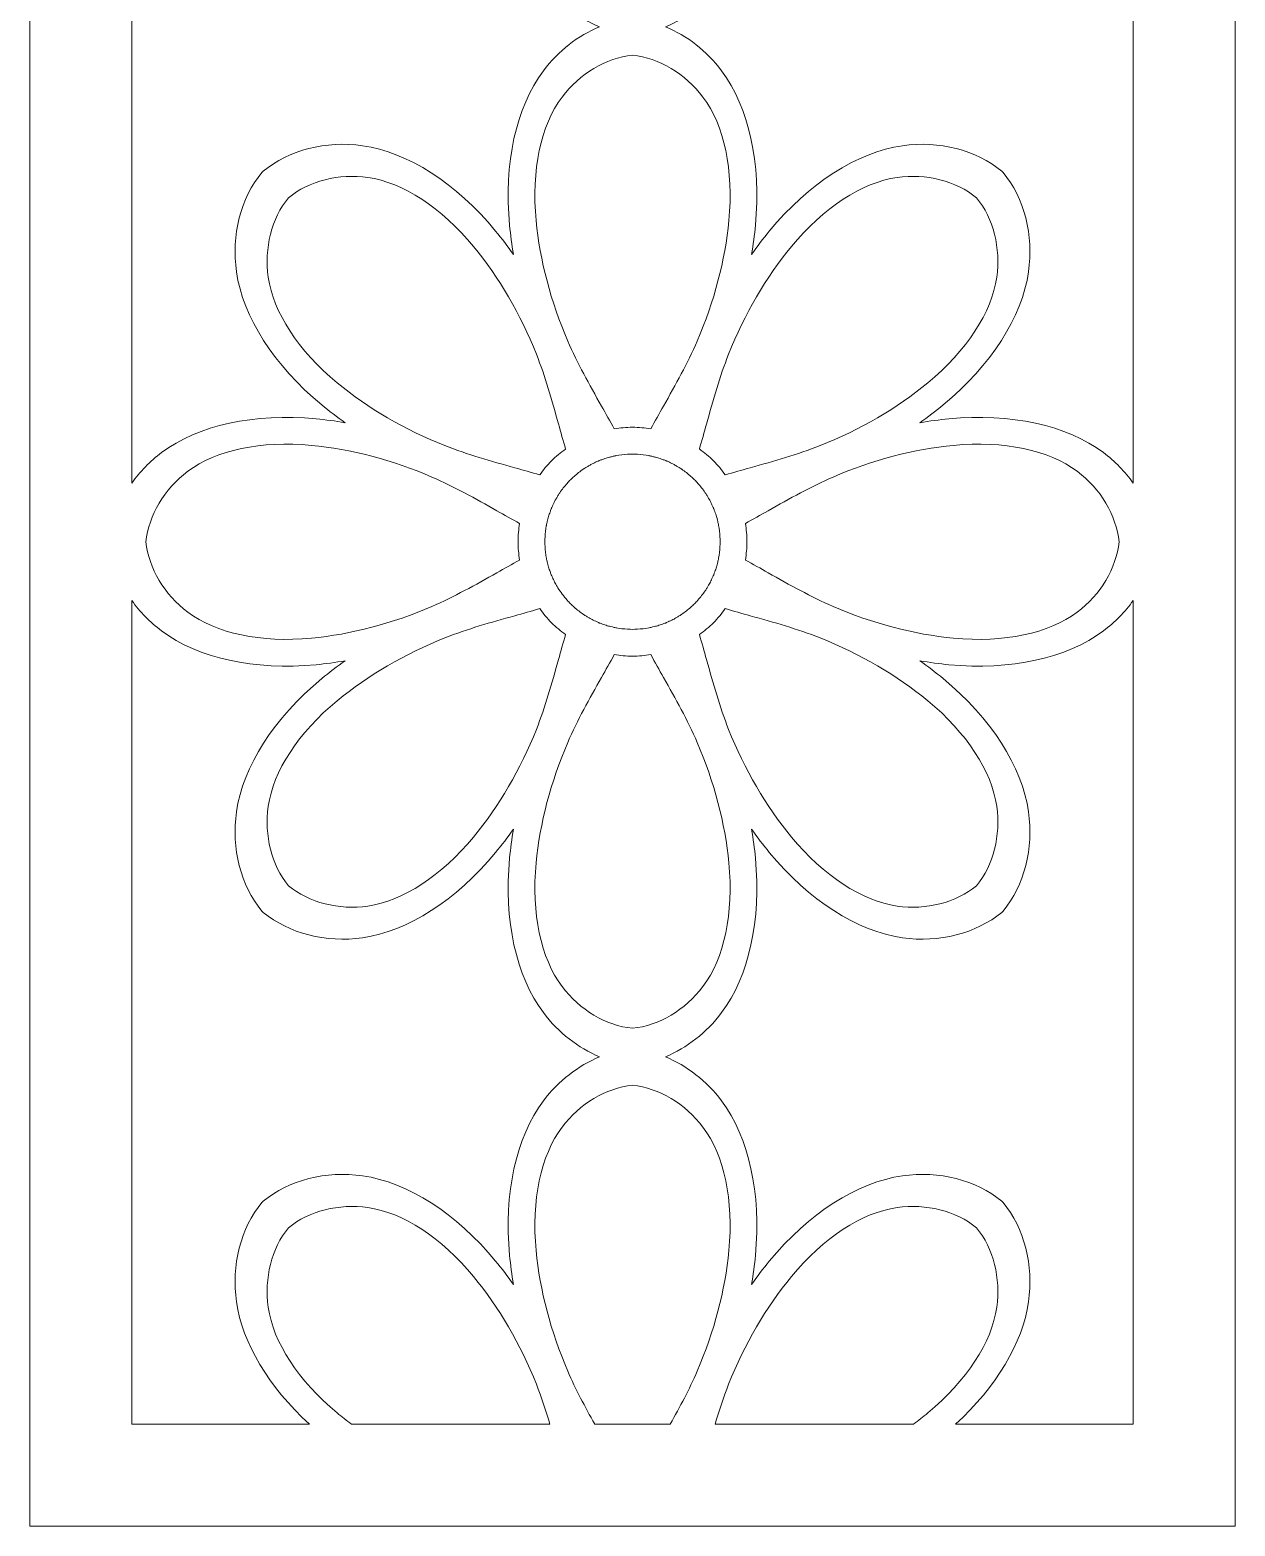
# Model space of a CAD drawing. Extents: x 1262 to 1738, y -1382 to 303.
# Drawn here: x 1262 to 1738, y -1382 to -791 of the extents above; entities that cross this region are included whole.
import ezdxf

# ---------------------------------------------------------------- set-up
doc = ezdxf.new("R2010")
doc.units = 0
doc.header["$MEASUREMENT"] = 0
doc.layers.add('Layer 1', color=7, linetype='Continuous')

msp = doc.modelspace()

# ---------------------------------------------------------------- linework, layer by layer
at = {"layer": 'Layer 1', "lineweight": 0}
for points, knots in [([(1700.14, 208.07), (1700.14, 208.07), (1684, 208.07), (1684, 208.07), (1684, 208.07), (1593.31, 208.07), (1593.31, 208.07), (1593.31, 208.07), (1593.31, 209.23), (1593.31, 209.23), (1593.31, 225.55), (1589.13, 240.9), (1581.77, 254.27), (1579.55, 258.26), (1577.05, 262.09), (1574.31, 265.71), (1564.35, 278.82), (1551.03, 289.2), (1535.61, 295.58), (1531.3, 297.36), (1526.84, 298.82), (1522.25, 299.94), (1515.08, 301.71), (1507.59, 302.65), (1499.9, 302.65), (1492.2, 302.65), (1484.72, 301.71), (1477.55, 299.94), (1472.96, 298.82), (1468.5, 297.36), (1464.18, 295.58), (1448.77, 289.2), (1435.45, 278.82), (1425.49, 265.71), (1422.74, 262.09), (1420.25, 258.26), (1418.03, 254.27), (1410.67, 240.9), (1406.48, 225.55), (1406.48, 209.23), (1406.48, 209.23), (1406.48, 208.07), (1406.48, 208.07), (1406.48, 208.07), (1315.79, 208.07), (1315.79, 208.07), (1315.79, 208.07), (1299.66, 208.07), (1299.66, 208.07), (1299.66, 208.07), (1261.81, 208.07), (1261.81, 208.07), (1261.81, 208.07), (1261.81, -1382.24), (1261.81, -1382.24), (1261.81, -1382.24), (1298.83, -1382.24), (1298.83, -1382.24), (1298.83, -1382.24), (1314.71, -1382.24), (1314.71, -1382.24), (1314.71, -1382.24), (1435.81, -1382.24), (1435.81, -1382.24), (1435.81, -1382.24), (1470.36, -1382.24), (1470.36, -1382.24), (1470.36, -1382.24), (1529.44, -1382.24), (1529.44, -1382.24), (1529.44, -1382.24), (1563.99, -1382.24), (1563.99, -1382.24), (1563.99, -1382.24), (1685.1, -1382.24), (1685.1, -1382.24), (1685.1, -1382.24), (1700.96, -1382.24), (1700.96, -1382.24), (1700.96, -1382.24), (1737.99, -1382.24), (1737.99, -1382.24), (1737.99, -1382.24), (1737.99, 208.07), (1737.99, 208.07), (1737.99, 208.07), (1700.14, 208.07), (1700.14, 208.07)], [0, 0, 0, 0, 1, 1, 1, 2, 2, 2, 3, 3, 3, 4, 4, 4, 5, 5, 5, 6, 6, 6, 7, 7, 7, 8, 8, 8, 9, 9, 9, 10, 10, 10, 11, 11, 11, 12, 12, 12, 13, 13, 13, 14, 14, 14, 15, 15, 15, 16, 16, 16, 17, 17, 17, 18, 18, 18, 19, 19, 19, 20, 20, 20, 21, 21, 21, 22, 22, 22, 23, 23, 23, 24, 24, 24, 25, 25, 25, 26, 26, 26, 27, 27, 27, 28, 28, 28, 29, 29, 29, 29]), ([(1302.07, -609.55), (1305.28, -614.06), (1309.26, -618.14), (1313.85, -621.58), (1328.25, -632.39), (1350.49, -637.25), (1374.87, -634.93), (1378.68, -634.57), (1382.5, -634.04), (1386.37, -633.38), (1383.18, -635.64), (1380.07, -637.99), (1377.13, -640.42), (1358.25, -656.01), (1345.97, -675.18), (1343.43, -692.99), (1341.36, -707.49), (1345.12, -722.17), (1353.49, -732.25), (1353.49, -732.25), (1353.7, -732.53), (1353.7, -732.53), (1353.7, -732.53), (1354, -732.76), (1354, -732.76), (1364.09, -741.13), (1378.76, -744.9), (1393.24, -742.83), (1411.07, -740.29), (1430.23, -727.98), (1445.83, -709.1), (1448.26, -706.16), (1450.61, -703.07), (1452.87, -699.88), (1452.22, -703.75), (1451.69, -707.58), (1451.33, -711.38), (1449, -735.76), (1453.87, -758.01), (1464.67, -772.41), (1470.59, -780.29), (1478.42, -786.36), (1486.87, -789.85), (1478.42, -793.32), (1470.59, -799.39), (1464.67, -807.27), (1453.87, -821.67), (1449, -843.92), (1451.33, -868.3), (1451.69, -872.1), (1452.22, -875.95), (1452.87, -879.8), (1450.61, -876.61), (1448.26, -873.52), (1445.83, -870.58), (1430.23, -851.7), (1411.07, -839.39), (1393.24, -836.86), (1378.76, -834.78), (1364.09, -838.55), (1354, -846.92), (1354, -846.92), (1353.7, -847.15), (1353.7, -847.15), (1353.7, -847.15), (1353.49, -847.43), (1353.49, -847.43), (1345.12, -857.51), (1341.36, -872.19), (1343.43, -886.69), (1345.97, -904.5), (1358.25, -923.68), (1377.13, -939.26), (1380.07, -941.69), (1383.18, -944.04), (1386.37, -946.3), (1382.5, -945.64), (1378.68, -945.12), (1374.87, -944.76), (1350.49, -942.43), (1328.25, -947.29), (1313.85, -958.1), (1309.26, -961.55), (1305.28, -965.63), (1302.07, -970.13), (1302.07, -970.13), (1302.07, -609.55), (1302.07, -609.55)], [0, 0, 0, 0, 1, 1, 1, 2, 2, 2, 3, 3, 3, 4, 4, 4, 5, 5, 5, 6, 6, 6, 7, 7, 7, 8, 8, 8, 9, 9, 9, 10, 10, 10, 11, 11, 11, 12, 12, 12, 13, 13, 13, 14, 14, 14, 15, 15, 15, 16, 16, 16, 17, 17, 17, 18, 18, 18, 19, 19, 19, 20, 20, 20, 21, 21, 21, 22, 22, 22, 23, 23, 23, 24, 24, 24, 25, 25, 25, 26, 26, 26, 27, 27, 27, 28, 28, 28, 29, 29, 29, 29]), ([(1685.95, -958.1), (1671.55, -947.29), (1649.31, -942.43), (1624.93, -944.76), (1621.12, -945.12), (1617.29, -945.64), (1613.42, -946.3), (1616.62, -944.04), (1619.72, -941.69), (1622.66, -939.26), (1641.55, -923.68), (1653.83, -904.5), (1656.37, -886.69), (1658.44, -872.19), (1654.68, -857.51), (1646.3, -847.43), (1646.3, -847.43), (1646.09, -847.15), (1646.09, -847.15), (1646.09, -847.15), (1645.8, -846.92), (1645.8, -846.92), (1635.73, -838.55), (1621.04, -834.78), (1606.55, -836.86), (1588.73, -839.41), (1569.57, -851.7), (1553.96, -870.58), (1551.53, -873.52), (1549.19, -876.61), (1546.92, -879.8), (1547.58, -875.93), (1548.11, -872.1), (1548.47, -868.3), (1550.79, -843.92), (1545.93, -821.67), (1535.12, -807.27), (1529.23, -799.39), (1521.38, -793.32), (1512.92, -789.85), (1521.38, -786.36), (1529.2, -780.29), (1535.12, -772.41), (1545.93, -758.01), (1550.79, -735.76), (1548.47, -711.38), (1548.11, -707.58), (1547.58, -703.75), (1546.92, -699.88), (1549.19, -703.07), (1551.53, -706.16), (1553.96, -709.1), (1569.57, -728), (1588.73, -740.29), (1606.55, -742.83), (1621.04, -744.9), (1635.71, -741.13), (1645.8, -732.76), (1645.8, -732.76), (1646.09, -732.53), (1646.09, -732.53), (1646.09, -732.53), (1646.3, -732.25), (1646.3, -732.25), (1654.68, -722.17), (1658.44, -707.49), (1656.37, -692.99), (1653.83, -675.18), (1641.55, -656.01), (1622.66, -640.42), (1619.72, -637.99), (1616.62, -635.64), (1613.42, -633.38), (1617.29, -634.04), (1621.12, -634.57), (1624.93, -634.93), (1649.31, -637.25), (1671.55, -632.39), (1685.95, -621.58), (1690.54, -618.14), (1694.51, -614.06), (1697.73, -609.55), (1697.73, -609.55), (1697.73, -970.13), (1697.73, -970.13), (1694.51, -965.63), (1690.54, -961.55), (1685.95, -958.1)], [0, 0, 0, 0, 1, 1, 1, 2, 2, 2, 3, 3, 3, 4, 4, 4, 5, 5, 5, 6, 6, 6, 7, 7, 7, 8, 8, 8, 9, 9, 9, 10, 10, 10, 11, 11, 11, 12, 12, 12, 13, 13, 13, 14, 14, 14, 15, 15, 15, 16, 16, 16, 17, 17, 17, 18, 18, 18, 19, 19, 19, 20, 20, 20, 21, 21, 21, 22, 22, 22, 23, 23, 23, 24, 24, 24, 25, 25, 25, 26, 26, 26, 27, 27, 27, 28, 28, 28, 29, 29, 29, 29]), ([(1538, -866.44), (1536.5, -882.08), (1532.16, -898.56), (1525.46, -914.05), (1521.59, -922.98), (1517, -931.12), (1512.12, -939.75), (1510.45, -942.71), (1508.78, -945.69), (1507.11, -948.73), (1504.76, -948.35), (1502.35, -948.1), (1499.9, -948.1), (1497.45, -948.1), (1495.03, -948.35), (1492.69, -948.73), (1491.02, -945.71), (1489.35, -942.71), (1487.68, -939.75), (1482.79, -931.12), (1478.2, -922.98), (1474.33, -914.05), (1467.63, -898.53), (1463.3, -882.08), (1461.82, -866.44), (1459.91, -846.6), (1463.66, -828.82), (1472.05, -817.64), (1479.01, -808.35), (1489.41, -802.18), (1499.9, -801.1), (1510.39, -802.18), (1520.79, -808.35), (1527.75, -817.64), (1536.14, -828.82), (1539.88, -846.6), (1538, -866.44)], [0, 0, 0, 0, 1, 1, 1, 2, 2, 2, 3, 3, 3, 4, 4, 4, 5, 5, 5, 6, 6, 6, 7, 7, 7, 8, 8, 8, 9, 9, 9, 10, 10, 10, 11, 11, 11, 12, 12, 12, 12]), ([(1467.91, -961.36), (1466.17, -963.09), (1464.65, -964.97), (1463.25, -966.89), (1459.93, -965.92), (1456.64, -964.99), (1453.36, -964.08), (1443.82, -961.44), (1434.81, -958.92), (1425.77, -955.35), (1410.05, -949.13), (1395.34, -940.55), (1383.22, -930.53), (1367.87, -917.86), (1357.95, -902.64), (1355.97, -888.79), (1354.34, -877.31), (1357.32, -865.59), (1363.96, -857.41), (1372.16, -850.75), (1383.86, -847.77), (1395.36, -849.39), (1409.21, -851.38), (1424.41, -861.32), (1437.1, -876.67), (1447.12, -888.79), (1455.68, -903.48), (1461.92, -919.19), (1465.5, -928.24), (1468.01, -937.25), (1470.65, -946.79), (1471.56, -950.06), (1472.49, -953.36), (1473.47, -956.7), (1471.52, -958.1), (1469.66, -959.6), (1467.91, -961.36)], [0, 0, 0, 0, 1, 1, 1, 2, 2, 2, 3, 3, 3, 4, 4, 4, 5, 5, 5, 6, 6, 6, 7, 7, 7, 8, 8, 8, 9, 9, 9, 10, 10, 10, 11, 11, 11, 12, 12, 12, 12]), ([(1574.03, -955.35), (1564.98, -958.92), (1555.97, -961.44), (1546.44, -964.08), (1543.16, -964.99), (1539.86, -965.92), (1536.54, -966.89), (1535.15, -964.97), (1533.62, -963.09), (1531.89, -961.36), (1530.13, -959.6), (1528.27, -958.1), (1526.33, -956.68), (1527.3, -953.36), (1528.23, -950.06), (1529.14, -946.81), (1531.78, -937.25), (1534.3, -928.24), (1537.87, -919.19), (1544.11, -903.48), (1552.67, -888.79), (1562.7, -876.67), (1575.38, -861.32), (1590.59, -851.38), (1604.44, -849.39), (1615.94, -847.77), (1627.63, -850.75), (1635.84, -857.41), (1642.48, -865.59), (1645.46, -877.31), (1643.83, -888.79), (1641.86, -902.64), (1631.92, -917.86), (1616.57, -930.53), (1604.46, -940.55), (1589.74, -949.13), (1574.03, -955.35)], [0, 0, 0, 0, 1, 1, 1, 2, 2, 2, 3, 3, 3, 4, 4, 4, 5, 5, 5, 6, 6, 6, 7, 7, 7, 8, 8, 8, 9, 9, 9, 10, 10, 10, 11, 11, 11, 12, 12, 12, 12]), ([(1324.21, -965.48), (1335.39, -957.08), (1353.18, -953.36), (1373.01, -955.24), (1388.64, -956.72), (1405.11, -961.06), (1420.63, -967.76), (1429.55, -971.63), (1437.69, -976.24), (1446.32, -981.1), (1449.26, -982.77), (1452.26, -984.44), (1455.3, -986.12), (1454.92, -988.46), (1454.67, -990.87), (1454.67, -993.33), (1454.67, -995.8), (1454.92, -998.19), (1455.3, -1000.56), (1452.26, -1002.21), (1449.28, -1003.9), (1446.32, -1005.57), (1437.69, -1010.43), (1429.55, -1015.04), (1420.63, -1018.89), (1405.11, -1025.61), (1388.64, -1029.93), (1373.01, -1031.43), (1353.18, -1033.31), (1335.39, -1029.57), (1324.21, -1021.19), (1314.93, -1014.22), (1308.75, -1003.83), (1307.65, -993.33), (1308.75, -982.84), (1314.93, -972.46), (1324.21, -965.48)], [0, 0, 0, 0, 1, 1, 1, 2, 2, 2, 3, 3, 3, 4, 4, 4, 5, 5, 5, 6, 6, 6, 7, 7, 7, 8, 8, 8, 9, 9, 9, 10, 10, 10, 11, 11, 11, 12, 12, 12, 12]), ([(1553.48, -1005.57), (1550.54, -1003.9), (1547.54, -1002.21), (1544.49, -1000.56), (1544.87, -998.19), (1545.13, -995.8), (1545.13, -993.33), (1545.13, -990.87), (1544.87, -988.46), (1544.49, -986.12), (1547.54, -984.44), (1550.52, -982.77), (1553.48, -981.1), (1562.11, -976.24), (1570.25, -971.63), (1579.17, -967.76), (1594.69, -961.06), (1611.16, -956.72), (1626.79, -955.24), (1646.62, -953.36), (1664.4, -957.08), (1675.59, -965.48), (1684.87, -972.46), (1691.04, -982.84), (1692.14, -993.33), (1691.04, -1003.83), (1684.87, -1014.22), (1675.59, -1021.19), (1664.4, -1029.57), (1646.62, -1033.31), (1626.79, -1031.43), (1611.16, -1029.93), (1594.69, -1025.59), (1579.17, -1018.89), (1570.25, -1015.04), (1562.11, -1010.43), (1553.48, -1005.57)], [0, 0, 0, 0, 1, 1, 1, 2, 2, 2, 3, 3, 3, 4, 4, 4, 5, 5, 5, 6, 6, 6, 7, 7, 7, 8, 8, 8, 9, 9, 9, 10, 10, 10, 11, 11, 11, 12, 12, 12, 12]), ([(1474.06, -970.3), (1474.5, -969.79), (1474.93, -969.28), (1475.39, -968.82), (1475.86, -968.35), (1476.36, -967.93), (1476.85, -967.51), (1478.01, -966.47), (1479.2, -965.5), (1480.45, -964.65), (1480.49, -964.63), (1480.51, -964.61), (1480.55, -964.59), (1480.91, -964.34), (1481.31, -964.12), (1481.69, -963.87), (1482.05, -963.66), (1482.41, -963.45), (1482.77, -963.24), (1483, -963.11), (1483.26, -962.94), (1483.49, -962.81), (1484.1, -962.5), (1484.72, -962.22), (1485.33, -961.93), (1485.69, -961.76), (1486.05, -961.59), (1486.41, -961.44), (1486.47, -961.4), (1486.56, -961.36), (1486.64, -961.31), (1486.72, -961.29), (1486.79, -961.25), (1486.87, -961.21), (1487.25, -961.06), (1487.63, -960.95), (1488.01, -960.83), (1488.65, -960.59), (1489.26, -960.34), (1489.92, -960.15), (1490.19, -960.07), (1490.49, -960), (1490.76, -959.94), (1491.17, -959.83), (1491.55, -959.75), (1491.95, -959.64), (1492.37, -959.54), (1492.81, -959.41), (1493.26, -959.32), (1493.32, -959.32), (1493.39, -959.3), (1493.45, -959.3), (1494.93, -959.03), (1496.43, -958.86), (1497.93, -958.78), (1498.59, -958.75), (1499.24, -958.69), (1499.9, -958.69), (1500.55, -958.69), (1501.21, -958.75), (1501.86, -958.78), (1503.37, -958.86), (1504.87, -959.03), (1506.35, -959.3), (1506.41, -959.3), (1506.47, -959.32), (1506.54, -959.32), (1506.98, -959.41), (1507.43, -959.54), (1507.85, -959.64), (1508.25, -959.75), (1508.65, -959.83), (1509.03, -959.94), (1509.31, -960.02), (1509.6, -960.07), (1509.88, -960.15), (1510.53, -960.34), (1511.17, -960.59), (1511.8, -960.83), (1512.16, -960.95), (1512.54, -961.06), (1512.92, -961.21), (1513.01, -961.25), (1513.07, -961.29), (1513.16, -961.31), (1513.24, -961.36), (1513.3, -961.4), (1513.39, -961.44), (1513.77, -961.59), (1514.13, -961.76), (1514.49, -961.93), (1515.08, -962.22), (1515.69, -962.5), (1516.31, -962.81), (1516.56, -962.94), (1516.79, -963.11), (1517.05, -963.26), (1517.41, -963.45), (1517.77, -963.66), (1518.1, -963.87), (1518.48, -964.12), (1518.89, -964.34), (1519.25, -964.59), (1519.29, -964.63), (1519.33, -964.65), (1519.37, -964.7), (1520.62, -965.52), (1521.8, -966.47), (1522.95, -967.51), (1523.43, -967.93), (1523.94, -968.35), (1524.4, -968.82), (1524.87, -969.28), (1525.29, -969.79), (1525.74, -970.3), (1526.75, -971.42), (1527.7, -972.6), (1528.53, -973.83), (1528.57, -973.89), (1528.61, -973.94), (1528.63, -973.98), (1528.89, -974.36), (1529.12, -974.74), (1529.35, -975.12), (1529.56, -975.46), (1529.78, -975.82), (1529.97, -976.18), (1530.11, -976.43), (1530.28, -976.68), (1530.43, -976.94), (1530.75, -977.53), (1531.02, -978.14), (1531.3, -978.74), (1531.47, -979.12), (1531.64, -979.48), (1531.81, -979.84), (1531.83, -979.92), (1531.87, -979.98), (1531.91, -980.07), (1531.95, -980.15), (1531.97, -980.24), (1532.02, -980.32), (1532.16, -980.68), (1532.27, -981.06), (1532.42, -981.44), (1532.65, -982.08), (1532.88, -982.71), (1533.07, -983.35), (1533.16, -983.62), (1533.22, -983.92), (1533.31, -984.19), (1533.41, -984.59), (1533.5, -984.97), (1533.58, -985.38), (1533.69, -985.82), (1533.81, -986.24), (1533.9, -986.69), (1533.92, -986.75), (1533.92, -986.81), (1533.94, -986.88), (1534.22, -988.36), (1534.36, -989.86), (1534.45, -991.36), (1534.51, -992.67), (1534.51, -993.98), (1534.45, -995.29), (1534.36, -996.79), (1534.22, -998.29), (1533.94, -999.77), (1533.92, -999.84), (1533.92, -999.9), (1533.9, -999.96), (1533.81, -1000.41), (1533.69, -1000.85), (1533.58, -1001.3), (1533.5, -1001.68), (1533.41, -1002.06), (1533.31, -1002.46), (1533.22, -1002.73), (1533.16, -1003.03), (1533.07, -1003.33), (1532.88, -1003.96), (1532.65, -1004.57), (1532.42, -1005.21), (1532.27, -1005.59), (1532.16, -1005.97), (1532.02, -1006.35), (1531.97, -1006.44), (1531.93, -1006.52), (1531.91, -1006.58), (1531.87, -1006.67), (1531.83, -1006.75), (1531.81, -1006.84), (1531.66, -1007.2), (1531.47, -1007.53), (1531.3, -1007.89), (1531.02, -1008.51), (1530.75, -1009.14), (1530.41, -1009.73), (1530.28, -1009.99), (1530.13, -1010.22), (1529.99, -1010.47), (1529.78, -1010.83), (1529.56, -1011.19), (1529.35, -1011.55), (1529.12, -1011.93), (1528.89, -1012.31), (1528.63, -1012.69), (1528.61, -1012.71), (1528.59, -1012.76), (1528.57, -1012.78), (1527.72, -1014.03), (1526.75, -1015.23), (1525.74, -1016.37), (1525.29, -1016.86), (1524.87, -1017.37), (1524.4, -1017.83), (1523.94, -1018.32), (1523.43, -1018.72), (1522.95, -1019.16), (1521.78, -1020.2), (1520.6, -1021.15), (1519.35, -1022), (1519.31, -1022.02), (1519.29, -1022.04), (1519.25, -1022.06), (1518.89, -1022.31), (1518.48, -1022.55), (1518.1, -1022.78), (1517.74, -1023.01), (1517.38, -1023.22), (1517.02, -1023.41), (1516.77, -1023.56), (1516.54, -1023.71), (1516.31, -1023.86), (1515.69, -1024.18), (1515.08, -1024.45), (1514.45, -1024.75), (1514.11, -1024.89), (1513.75, -1025.08), (1513.39, -1025.23), (1513.32, -1025.27), (1513.24, -1025.3), (1513.16, -1025.34), (1513.07, -1025.38), (1513.01, -1025.42), (1512.92, -1025.44), (1512.54, -1025.61), (1512.14, -1025.72), (1511.76, -1025.85), (1511.15, -1026.08), (1510.51, -1026.31), (1509.9, -1026.5), (1509.6, -1026.59), (1509.29, -1026.65), (1508.99, -1026.73), (1508.61, -1026.84), (1508.23, -1026.92), (1507.85, -1027.01), (1507.43, -1027.11), (1506.98, -1027.24), (1506.54, -1027.33), (1506.45, -1027.35), (1506.37, -1027.35), (1506.3, -1027.37), (1504.82, -1027.64), (1503.34, -1027.79), (1501.86, -1027.88), (1500.55, -1027.96), (1499.24, -1027.96), (1497.93, -1027.88), (1496.45, -1027.79), (1494.99, -1027.64), (1493.53, -1027.37), (1493.43, -1027.37), (1493.34, -1027.35), (1493.26, -1027.33), (1492.81, -1027.24), (1492.37, -1027.11), (1491.95, -1027.01), (1491.57, -1026.92), (1491.19, -1026.84), (1490.83, -1026.73), (1490.51, -1026.65), (1490.21, -1026.59), (1489.9, -1026.5), (1489.28, -1026.31), (1488.67, -1026.08), (1488.06, -1025.87), (1487.66, -1025.72), (1487.27, -1025.61), (1486.87, -1025.44), (1486.79, -1025.42), (1486.7, -1025.38), (1486.62, -1025.34), (1486.56, -1025.3), (1486.47, -1025.27), (1486.41, -1025.23), (1486.05, -1025.08), (1485.71, -1024.92), (1485.37, -1024.75), (1484.74, -1024.47), (1484.1, -1024.18), (1483.49, -1023.84), (1483.26, -1023.73), (1483.02, -1023.58), (1482.81, -1023.44), (1482.43, -1023.22), (1482.05, -1023.01), (1481.69, -1022.78), (1481.29, -1022.55), (1480.91, -1022.31), (1480.53, -1022.06), (1480.53, -1022.06), (1480.51, -1022.04), (1480.51, -1022.04), (1479.24, -1021.19), (1478.03, -1020.2), (1476.85, -1019.16), (1476.36, -1018.72), (1475.86, -1018.32), (1475.39, -1017.83), (1474.93, -1017.37), (1474.5, -1016.86), (1474.06, -1016.37), (1472.71, -1014.85), (1471.5, -1013.24), (1470.44, -1011.55), (1470.21, -1011.15), (1469.98, -1010.77), (1469.77, -1010.37), (1469.64, -1010.16), (1469.49, -1009.97), (1469.39, -1009.75), (1469.05, -1009.12), (1468.75, -1008.46), (1468.46, -1007.81), (1468.31, -1007.49), (1468.14, -1007.15), (1467.99, -1006.84), (1467.97, -1006.75), (1467.93, -1006.69), (1467.89, -1006.6), (1467.86, -1006.52), (1467.82, -1006.44), (1467.78, -1006.35), (1467.61, -1005.95), (1467.5, -1005.53), (1467.34, -1005.1), (1467.12, -1004.53), (1466.91, -1003.94), (1466.72, -1003.35), (1466.64, -1003.01), (1466.55, -1002.67), (1466.47, -1002.33), (1466.38, -1001.97), (1466.3, -1001.64), (1466.21, -1001.3), (1466.11, -1000.85), (1465.98, -1000.43), (1465.9, -999.99), (1465.88, -999.86), (1465.86, -999.71), (1465.83, -999.56), (1465.58, -998.15), (1465.43, -996.73), (1465.35, -995.29), (1465.28, -993.98), (1465.28, -992.67), (1465.35, -991.36), (1465.43, -989.94), (1465.58, -988.5), (1465.83, -987.09), (1465.86, -986.94), (1465.88, -986.81), (1465.9, -986.66), (1465.98, -986.24), (1466.11, -985.8), (1466.21, -985.38), (1466.3, -985.02), (1466.38, -984.68), (1466.47, -984.34), (1466.55, -984), (1466.64, -983.66), (1466.72, -983.32), (1466.91, -982.73), (1467.15, -982.14), (1467.36, -981.55), (1467.5, -981.13), (1467.61, -980.72), (1467.78, -980.32), (1467.82, -980.22), (1467.86, -980.15), (1467.89, -980.05), (1467.93, -979.98), (1467.97, -979.92), (1467.99, -979.84), (1468.14, -979.5), (1468.31, -979.16), (1468.46, -978.84), (1468.75, -978.19), (1469.05, -977.55), (1469.39, -976.92), (1469.51, -976.68), (1469.64, -976.47), (1469.77, -976.26), (1470, -975.88), (1470.21, -975.5), (1470.44, -975.12), (1470.68, -974.74), (1470.91, -974.34), (1471.16, -973.98), (1471.18, -973.96), (1471.18, -973.94), (1471.18, -973.94), (1472.05, -972.67), (1473.02, -971.46), (1474.06, -970.3)], [0, 0, 0, 0, 1, 1, 1, 2, 2, 2, 3, 3, 3, 4, 4, 4, 5, 5, 5, 6, 6, 6, 7, 7, 7, 8, 8, 8, 9, 9, 9, 10, 10, 10, 11, 11, 11, 12, 12, 12, 13, 13, 13, 14, 14, 14, 15, 15, 15, 16, 16, 16, 17, 17, 17, 18, 18, 18, 19, 19, 19, 20, 20, 20, 21, 21, 21, 22, 22, 22, 23, 23, 23, 24, 24, 24, 25, 25, 25, 26, 26, 26, 27, 27, 27, 28, 28, 28, 29, 29, 29, 30, 30, 30, 31, 31, 31, 32, 32, 32, 33, 33, 33, 34, 34, 34, 35, 35, 35, 36, 36, 36, 37, 37, 37, 38, 38, 38, 39, 39, 39, 40, 40, 40, 41, 41, 41, 42, 42, 42, 43, 43, 43, 44, 44, 44, 45, 45, 45, 46, 46, 46, 47, 47, 47, 48, 48, 48, 49, 49, 49, 50, 50, 50, 51, 51, 51, 52, 52, 52, 53, 53, 53, 54, 54, 54, 55, 55, 55, 56, 56, 56, 57, 57, 57, 58, 58, 58, 59, 59, 59, 60, 60, 60, 61, 61, 61, 62, 62, 62, 63, 63, 63, 64, 64, 64, 65, 65, 65, 66, 66, 66, 67, 67, 67, 68, 68, 68, 69, 69, 69, 70, 70, 70, 71, 71, 71, 72, 72, 72, 73, 73, 73, 74, 74, 74, 75, 75, 75, 76, 76, 76, 77, 77, 77, 78, 78, 78, 79, 79, 79, 80, 80, 80, 81, 81, 81, 82, 82, 82, 83, 83, 83, 84, 84, 84, 85, 85, 85, 86, 86, 86, 87, 87, 87, 88, 88, 88, 89, 89, 89, 90, 90, 90, 91, 91, 91, 92, 92, 92, 93, 93, 93, 94, 94, 94, 95, 95, 95, 96, 96, 96, 97, 97, 97, 98, 98, 98, 99, 99, 99, 100, 100, 100, 101, 101, 101, 102, 102, 102, 103, 103, 103, 104, 104, 104, 105, 105, 105, 106, 106, 106, 107, 107, 107, 108, 108, 108, 109, 109, 109, 110, 110, 110, 111, 111, 111, 112, 112, 112, 113, 113, 113, 114, 114, 114, 115, 115, 115, 116, 116, 116, 117, 117, 117, 118, 118, 118, 119, 119, 119, 120, 120, 120, 121, 121, 121, 122, 122, 122, 123, 123, 123, 124, 124, 124, 125, 125, 125, 126, 126, 126, 127, 127, 127, 128, 128, 128, 129, 129, 129, 130, 130, 130, 131, 131, 131, 132, 132, 132, 133, 133, 133, 134, 134, 134, 135, 135, 135, 136, 136, 136, 137, 137, 137, 138, 138, 138, 139, 139, 139, 139]), ([(1302.07, -1016.52), (1305.28, -1021.02), (1309.26, -1025.13), (1313.85, -1028.57), (1328.25, -1039.36), (1350.49, -1044.22), (1374.87, -1041.92), (1378.68, -1041.54), (1382.5, -1041.01), (1386.37, -1040.35), (1383.18, -1042.63), (1380.07, -1044.96), (1377.13, -1047.39), (1358.25, -1063), (1345.97, -1082.15), (1343.43, -1099.98), (1341.36, -1114.48), (1345.12, -1129.16), (1353.49, -1139.24), (1353.49, -1139.24), (1353.7, -1139.52), (1353.7, -1139.52), (1353.7, -1139.52), (1354, -1139.75), (1354, -1139.75), (1364.09, -1148.1), (1378.76, -1151.87), (1393.24, -1149.8), (1411.07, -1147.26), (1430.23, -1134.97), (1445.83, -1116.09), (1448.26, -1113.15), (1450.61, -1110.04), (1452.87, -1106.87), (1452.22, -1110.72), (1451.69, -1114.57), (1451.33, -1118.37), (1449, -1142.75), (1453.87, -1165), (1464.67, -1179.38), (1470.59, -1187.26), (1478.44, -1193.35), (1486.92, -1196.82), (1478.44, -1200.29), (1470.59, -1206.38), (1464.67, -1214.26), (1453.87, -1228.66), (1449, -1250.89), (1451.33, -1275.29), (1451.69, -1279.07), (1452.22, -1282.92), (1452.87, -1286.77), (1450.61, -1283.6), (1448.26, -1280.49), (1445.83, -1277.55), (1430.23, -1258.67), (1411.07, -1246.38), (1393.24, -1243.85), (1378.76, -1241.77), (1364.09, -1245.54), (1354, -1253.89), (1354, -1253.89), (1353.7, -1254.12), (1353.7, -1254.12), (1353.7, -1254.12), (1353.49, -1254.4), (1353.49, -1254.4), (1345.12, -1264.48), (1341.36, -1279.16), (1343.43, -1293.66), (1345.73, -1309.9), (1356.14, -1327.24), (1372.23, -1341.98), (1372.23, -1341.98), (1302.07, -1341.98), (1302.07, -1341.98), (1302.07, -1341.98), (1302.07, -1016.52), (1302.07, -1016.52)], [0, 0, 0, 0, 1, 1, 1, 2, 2, 2, 3, 3, 3, 4, 4, 4, 5, 5, 5, 6, 6, 6, 7, 7, 7, 8, 8, 8, 9, 9, 9, 10, 10, 10, 11, 11, 11, 12, 12, 12, 13, 13, 13, 14, 14, 14, 15, 15, 15, 16, 16, 16, 17, 17, 17, 18, 18, 18, 19, 19, 19, 20, 20, 20, 21, 21, 21, 22, 22, 22, 23, 23, 23, 24, 24, 24, 25, 25, 25, 26, 26, 26, 26]), ([(1627.57, -1341.98), (1643.66, -1327.24), (1654.06, -1309.9), (1656.37, -1293.66), (1658.44, -1279.16), (1654.68, -1264.48), (1646.3, -1254.4), (1646.3, -1254.4), (1646.09, -1254.12), (1646.09, -1254.12), (1646.09, -1254.12), (1645.8, -1253.89), (1645.8, -1253.89), (1635.73, -1245.54), (1621.04, -1241.77), (1606.55, -1243.85), (1588.73, -1246.38), (1569.57, -1258.67), (1553.96, -1277.55), (1551.53, -1280.49), (1549.19, -1283.6), (1546.92, -1286.77), (1547.58, -1282.92), (1548.11, -1279.07), (1548.47, -1275.29), (1550.79, -1250.89), (1545.93, -1228.66), (1535.12, -1214.26), (1529.2, -1206.38), (1521.36, -1200.29), (1512.88, -1196.82), (1521.36, -1193.35), (1529.2, -1187.26), (1535.12, -1179.38), (1545.93, -1164.98), (1550.79, -1142.75), (1548.47, -1118.37), (1548.11, -1114.57), (1547.58, -1110.72), (1546.92, -1106.87), (1549.19, -1110.04), (1551.53, -1113.15), (1553.96, -1116.09), (1569.57, -1134.97), (1588.73, -1147.26), (1606.55, -1149.8), (1621.04, -1151.87), (1635.71, -1148.1), (1645.8, -1139.75), (1645.8, -1139.75), (1646.09, -1139.52), (1646.09, -1139.52), (1646.09, -1139.52), (1646.3, -1139.24), (1646.3, -1139.24), (1654.68, -1129.16), (1658.44, -1114.48), (1656.37, -1099.98), (1653.83, -1082.15), (1641.55, -1063), (1622.66, -1047.39), (1619.72, -1044.96), (1616.62, -1042.63), (1613.42, -1040.35), (1617.29, -1041.01), (1621.12, -1041.56), (1624.93, -1041.92), (1649.31, -1044.22), (1671.55, -1039.36), (1685.95, -1028.57), (1690.54, -1025.13), (1694.51, -1021.02), (1697.73, -1016.52), (1697.73, -1016.52), (1697.73, -1341.98), (1697.73, -1341.98), (1697.73, -1341.98), (1627.57, -1341.98), (1627.57, -1341.98)], [0, 0, 0, 0, 1, 1, 1, 2, 2, 2, 3, 3, 3, 4, 4, 4, 5, 5, 5, 6, 6, 6, 7, 7, 7, 8, 8, 8, 9, 9, 9, 10, 10, 10, 11, 11, 11, 12, 12, 12, 13, 13, 13, 14, 14, 14, 15, 15, 15, 16, 16, 16, 17, 17, 17, 18, 18, 18, 19, 19, 19, 20, 20, 20, 21, 21, 21, 22, 22, 22, 23, 23, 23, 24, 24, 24, 25, 25, 25, 26, 26, 26, 26]), ([(1425.77, -1031.32), (1434.81, -1027.73), (1443.82, -1025.23), (1453.36, -1022.57), (1456.64, -1021.66), (1459.93, -1020.73), (1463.25, -1019.76), (1464.65, -1021.7), (1466.17, -1023.58), (1467.91, -1025.32), (1469.66, -1027.05), (1471.52, -1028.57), (1473.47, -1029.97), (1472.49, -1033.29), (1471.56, -1036.61), (1470.65, -1039.86), (1468.01, -1049.4), (1465.5, -1058.43), (1461.92, -1067.46), (1455.68, -1083.17), (1447.12, -1097.89), (1437.1, -1110), (1424.41, -1125.35), (1409.21, -1135.29), (1395.36, -1137.26), (1383.86, -1138.91), (1372.16, -1135.9), (1363.96, -1129.26), (1357.32, -1121.06), (1354.34, -1109.37), (1355.97, -1097.86), (1357.93, -1084.04), (1367.87, -1068.81), (1383.22, -1056.12), (1395.34, -1046.12), (1410.05, -1037.54), (1425.77, -1031.32)], [0, 0, 0, 0, 1, 1, 1, 2, 2, 2, 3, 3, 3, 4, 4, 4, 5, 5, 5, 6, 6, 6, 7, 7, 7, 8, 8, 8, 9, 9, 9, 10, 10, 10, 11, 11, 11, 12, 12, 12, 12]), ([(1537.87, -1067.46), (1534.3, -1058.43), (1531.78, -1049.4), (1529.14, -1039.86), (1528.23, -1036.61), (1527.3, -1033.29), (1526.33, -1029.97), (1528.27, -1028.57), (1530.13, -1027.05), (1531.89, -1025.32), (1533.62, -1023.58), (1535.15, -1021.7), (1536.54, -1019.76), (1539.86, -1020.73), (1543.16, -1021.66), (1546.44, -1022.57), (1555.97, -1025.23), (1564.98, -1027.73), (1574.03, -1031.32), (1589.74, -1037.54), (1604.46, -1046.12), (1616.57, -1056.12), (1631.92, -1068.81), (1641.84, -1084.04), (1643.83, -1097.86), (1645.46, -1109.37), (1642.48, -1121.06), (1635.84, -1129.26), (1627.63, -1135.9), (1615.94, -1138.91), (1604.44, -1137.26), (1590.59, -1135.29), (1575.38, -1125.35), (1562.7, -1110), (1552.67, -1097.89), (1544.11, -1083.17), (1537.87, -1067.46)], [0, 0, 0, 0, 1, 1, 1, 2, 2, 2, 3, 3, 3, 4, 4, 4, 5, 5, 5, 6, 6, 6, 7, 7, 7, 8, 8, 8, 9, 9, 9, 10, 10, 10, 11, 11, 11, 12, 12, 12, 12]), ([(1499.9, -1185.57), (1489.41, -1184.47), (1479.01, -1178.32), (1472.05, -1169.02), (1463.66, -1157.83), (1459.91, -1140.05), (1461.8, -1120.24), (1463.3, -1104.59), (1467.63, -1088.12), (1474.33, -1072.62), (1478.2, -1063.67), (1482.79, -1055.53), (1487.68, -1046.93), (1489.35, -1043.97), (1491.02, -1040.96), (1492.69, -1037.92), (1495.03, -1038.3), (1497.45, -1038.55), (1499.9, -1038.55), (1502.35, -1038.55), (1504.76, -1038.3), (1507.11, -1037.92), (1508.78, -1040.96), (1510.45, -1043.97), (1512.12, -1046.91), (1517, -1055.53), (1521.59, -1063.67), (1525.46, -1072.62), (1532.16, -1088.12), (1536.5, -1104.59), (1538, -1120.24), (1539.88, -1140.05), (1536.14, -1157.83), (1527.75, -1169.02), (1520.79, -1178.32), (1510.39, -1184.47), (1499.9, -1185.57)], [0, 0, 0, 0, 1, 1, 1, 2, 2, 2, 3, 3, 3, 4, 4, 4, 5, 5, 5, 6, 6, 6, 7, 7, 7, 8, 8, 8, 9, 9, 9, 10, 10, 10, 11, 11, 11, 12, 12, 12, 12]), ([(1484.99, -1341.98), (1481.12, -1335.06), (1477.48, -1328.32), (1474.33, -1321.02), (1467.63, -1305.52), (1463.3, -1289.05), (1461.82, -1273.41), (1459.91, -1253.59), (1463.66, -1235.81), (1472.05, -1224.63), (1479.01, -1215.34), (1489.41, -1209.17), (1499.9, -1208.07), (1510.39, -1209.17), (1520.79, -1215.34), (1527.75, -1224.63), (1536.14, -1235.81), (1539.88, -1253.59), (1538, -1273.41), (1536.5, -1289.05), (1532.16, -1305.52), (1525.46, -1321.02), (1522.31, -1328.32), (1518.67, -1335.06), (1514.8, -1341.98), (1514.8, -1341.98), (1484.99, -1341.98), (1484.99, -1341.98)], [0, 0, 0, 0, 1, 1, 1, 2, 2, 2, 3, 3, 3, 4, 4, 4, 5, 5, 5, 6, 6, 6, 7, 7, 7, 8, 8, 8, 9, 9, 9, 9]), ([(1388.93, -1341.98), (1386.97, -1340.54), (1385.06, -1339.04), (1383.22, -1337.52), (1367.87, -1324.83), (1357.95, -1309.63), (1355.97, -1295.78), (1354.34, -1284.27), (1357.32, -1272.58), (1363.96, -1264.38), (1372.16, -1257.74), (1383.86, -1254.74), (1395.36, -1256.38), (1409.21, -1258.35), (1424.41, -1268.29), (1437.1, -1283.64), (1447.12, -1295.76), (1455.68, -1310.47), (1461.92, -1326.18), (1463.99, -1331.43), (1465.71, -1336.65), (1467.29, -1341.98), (1467.29, -1341.98), (1388.93, -1341.98), (1388.93, -1341.98)], [0, 0, 0, 0, 1, 1, 1, 2, 2, 2, 3, 3, 3, 4, 4, 4, 5, 5, 5, 6, 6, 6, 7, 7, 7, 8, 8, 8, 8]), ([(1532.5, -1341.98), (1534.09, -1336.65), (1535.8, -1331.43), (1537.87, -1326.18), (1544.11, -1310.47), (1552.67, -1295.76), (1562.7, -1283.64), (1575.38, -1268.29), (1590.59, -1258.35), (1604.44, -1256.38), (1615.94, -1254.74), (1627.63, -1257.74), (1635.84, -1264.38), (1642.48, -1272.58), (1645.46, -1284.27), (1643.83, -1295.78), (1641.86, -1309.63), (1631.92, -1324.83), (1616.57, -1337.52), (1614.73, -1339.04), (1612.83, -1340.54), (1610.86, -1341.98), (1610.86, -1341.98), (1532.5, -1341.98), (1532.5, -1341.98)], [0, 0, 0, 0, 1, 1, 1, 2, 2, 2, 3, 3, 3, 4, 4, 4, 5, 5, 5, 6, 6, 6, 7, 7, 7, 8, 8, 8, 8])]:
    msp.add_open_spline(points, degree=3, knots=knots, dxfattribs=at)

doc.saveas('drawing.dxf')
